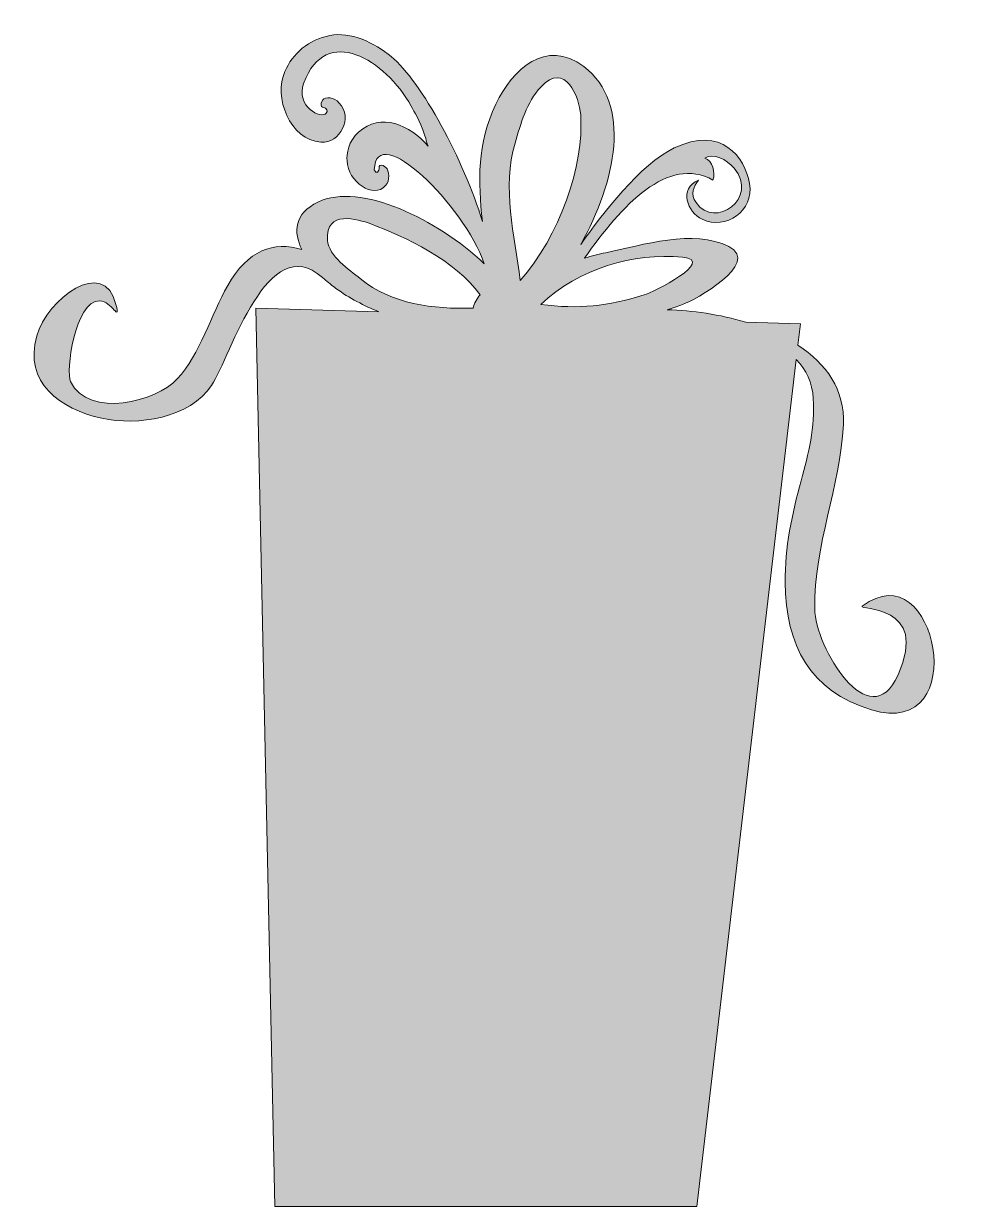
# Model space of a CAD drawing. Header units: inches. Extents: x -1 to 81, y 0 to 103.
import ezdxf

# ---------------------------------------------------------------- set-up
doc = ezdxf.new("R2010")
doc.units = ezdxf.units.IN
doc.header["$MEASUREMENT"] = 0
doc.layers.add('Layer 1', color=7, linetype='Continuous')

msp = doc.modelspace()

# ---------------------------------------------------------------- hatches: boundary and pattern name
at = {"layer": 'Layer 1', "true_color": 0xecc7bc}
h = msp.add_hatch(color=254, dxfattribs=at)
h.dxf.hatch_style = 2
edge = h.paths.add_edge_path()
edge.add_spline(control_points=[(71.84, 52.03), (71.43, 51.71), (77.74, 52.26), (74.95, 46.08), (72.49, 40.62), (67.77, 48.47), (67.72, 51.82), (67.65, 57.37), (69.94, 62.34), (70.21, 67.79), (70.36, 70.82), (68.71, 73.07), (66.26, 74.66), (66.26, 74.66), (66.48, 76.53), (66.48, 76.53), (66.48, 76.53), (61.74, 76.67), (61.74, 76.67), (59.5, 77.34), (57.1, 77.68), (54.93, 77.75), (55.39, 77.89), (55.84, 78.04), (56.26, 78.2), (57.3, 78.57), (63.1, 81.75), (60.27, 83.22), (57.24, 84.79), (52.77, 83.34), (49.61, 82.69), (48.99, 82.56), (48.37, 82.4), (47.75, 82.22), (50.99, 86.82), (54.98, 91.15), (58.89, 88.99), (59.15, 89.64), (58.84, 90.65), (58.19, 90.9), (58.88, 91.38), (60.1, 90.8), (60.74, 90.01), (62.92, 87.42), (59.05, 84.67), (57.43, 87.03), (56.87, 87.75), (57.24, 88.45), (57.65, 88.99), (55.9, 88.23), (56.66, 86.2), (57.97, 85.59), (59.98, 84.61), (62.48, 86.3), (62.07, 88.69), (61.63, 91), (59.69, 93.72), (55.53, 91.77), (52.64, 90.41), (49.25, 86), (47.42, 83.41), (50.47, 88.8), (51.92, 95.63), (47.69, 98.83), (44.4, 101.32), (41.48, 98.56), (40.06, 95.58), (38.44, 92.18), (38.51, 88.82), (38.9, 85.41), (37.29, 90.68), (33.63, 97.52), (30.99, 99.69), (29.53, 100.91), (27.46, 101.89), (25.67, 101.52), (23.83, 101.19), (22.41, 99.94), (21.76, 98.4), (20.75, 96.24), (22.2, 92.42), (24.88, 92.28), (26.57, 92.13), (27.71, 94.43), (26.46, 95.67), (26.07, 96.21), (25.25, 96.24), (25.04, 95.94), (24.8, 95.58), (24.91, 95.37), (25.02, 95.3), (25.47, 95.22), (25.5, 94.98), (25.35, 94.8), (24.96, 94.25), (22.64, 95.31), (23.41, 97.42), (25.31, 102.55), (30.46, 99.45), (32.72, 95.4), (33.02, 94.84), (33.4, 94.31), (33.91, 92.83), (34.02, 92.61), (34.03, 92.17), (34.19, 91.92), (32.61, 93.81), (30.08, 94.86), (28.15, 93.14), (27.26, 92.41), (27.12, 91.2), (27.15, 90.67), (27.21, 88.83), (29.45, 87.32), (30.5, 88.51), (30.9, 88.91), (30.82, 89.82), (30.53, 90.09), (30.17, 90.39), (29.99, 90.29), (29.94, 90.17), (29.97, 89.65), (29.66, 89.49), (29.52, 89.88), (29.66, 94.29), (37.31, 86.8), (39.05, 81.74), (35.01, 85.56), (28.32, 88.86), (24.63, 87.08), (22.57, 86.08), (22.49, 84.49), (23.22, 82.96), (20.81, 83.73), (18.55, 82.91), (16.8, 79.85), (15.35, 77.3), (14.43, 73.91), (12.43, 71.75), (10.6, 69.78), (4.81, 68.25), (3.16, 71.51), (2.77, 72.31), (3.48, 78.52), (5.7, 78.52), (6.73, 78.52), (7.5, 76.56), (7.11, 78.19), (6.11, 82.41), (1.13, 78.67), (0.23, 75.47), (-0.9, 71.43), (2.27, 69.12), (5.89, 68.33), (8.96, 67.66), (13.55, 68.33), (15.4, 71.19), (17.11, 73.84), (20.27, 84.76), (25.01, 80.55), (25.05, 80.51), (25.11, 80.47), (25.17, 80.43), (25.51, 80.12), (25.85, 79.84), (26.18, 79.6), (27.38, 78.74), (28.63, 78.08), (29.91, 77.57), (29.91, 77.57), (19.23, 77.87), (19.23, 77.87), (19.23, 77.87), (20.89, 0), (20.89, 0), (20.89, 0), (57.5, 0), (57.5, 0), (57.5, 0), (66.12, 73.43), (66.12, 73.43), (66.98, 72.55), (67.52, 71.43), (67.6, 70.04), (67.74, 67.58), (67.2, 65.27), (66.55, 62.92), (65.76, 60.08), (65.12, 57.08), (65.16, 54.12), (65.23, 48.58), (67.26, 44.7), (72.64, 43.06), (81.48, 40.35), (78.29, 57), (71.84, 52.03)], knot_values=[0, 0, 0, 0, 1, 1, 1, 2, 2, 2, 3, 3, 3, 4, 4, 4, 5, 5, 5, 6, 6, 6, 7, 7, 7, 8, 8, 8, 9, 9, 9, 10, 10, 10, 11, 11, 11, 12, 12, 12, 13, 13, 13, 14, 14, 14, 15, 15, 15, 16, 16, 16, 17, 17, 17, 18, 18, 18, 19, 19, 19, 20, 20, 20, 21, 21, 21, 22, 22, 22, 23, 23, 23, 24, 24, 24, 25, 25, 25, 26, 26, 26, 27, 27, 27, 28, 28, 28, 29, 29, 29, 30, 30, 30, 31, 31, 31, 32, 32, 32, 33, 33, 33, 34, 34, 34, 35, 35, 35, 36, 36, 36, 37, 37, 37, 38, 38, 38, 39, 39, 39, 40, 40, 40, 41, 41, 41, 42, 42, 42, 43, 43, 43, 44, 44, 44, 45, 45, 45, 46, 46, 46, 47, 47, 47, 48, 48, 48, 49, 49, 49, 50, 50, 50, 51, 51, 51, 52, 52, 52, 53, 53, 53, 54, 54, 54, 55, 55, 55, 56, 56, 56, 57, 57, 57, 58, 58, 58, 59, 59, 59, 60, 60, 60, 61, 61, 61, 62, 62, 62, 63, 63, 63, 64, 64, 64, 65, 65, 65, 65], degree=3, periodic=1)
edge = h.paths.add_edge_path()
edge.add_spline(control_points=[(38.08, 77.88), (34.63, 77.79), (31.05, 78.21), (28.3, 80.44), (27.34, 81.21), (25.58, 82.4), (25.46, 83.76), (25.23, 86.46), (28.12, 85.59), (29.21, 85.19), (32.11, 84.12), (36.62, 82), (38.69, 79.05), (38.41, 78.71), (38.2, 78.31), (38.08, 77.88)], knot_values=[0, 0, 0, 0, 1, 1, 1, 2, 2, 2, 3, 3, 3, 4, 4, 4, 5, 5, 5, 5], degree=3, periodic=1)
edge = h.paths.add_edge_path()
edge.add_spline(control_points=[(41.73, 92.2), (42.21, 93.85), (42.75, 95.75), (43.95, 97.05), (46.08, 99.36), (47.32, 96.15), (47.42, 94.66), (47.72, 90.21), (45.57, 84.11), (42.18, 80.28), (41.68, 84.26), (40.58, 88.31), (41.73, 92.2)], knot_values=[0, 0, 0, 0, 1, 1, 1, 2, 2, 2, 3, 3, 3, 4, 4, 4, 4], degree=3, periodic=1)
edge = h.paths.add_edge_path()
edge.add_spline(control_points=[(43.95, 78.21), (47.3, 81.36), (51.97, 82.68), (56.24, 82.3), (59.27, 82.02), (53.65, 79.25), (52.93, 79.03), (49.73, 78.06), (47.29, 77.76), (43.95, 78.21)], knot_values=[0, 0, 0, 0, 1, 1, 1, 2, 2, 2, 3, 3, 3, 3], degree=3, periodic=1)

# ---------------------------------------------------------------- linework, layer by layer
at = {"layer": 'Layer 1', "lineweight": 0}
for points, knots in [([(71.84, 52.03), (71.43, 51.71), (77.74, 52.26), (74.95, 46.08), (72.49, 40.62), (67.77, 48.47), (67.72, 51.82), (67.65, 57.37), (69.94, 62.34), (70.21, 67.79), (70.36, 70.82), (68.71, 73.07), (66.26, 74.66), (66.26, 74.66), (66.48, 76.53), (66.48, 76.53), (66.48, 76.53), (61.74, 76.67), (61.74, 76.67), (59.5, 77.34), (57.1, 77.68), (54.93, 77.75), (55.39, 77.89), (55.84, 78.04), (56.26, 78.2), (57.3, 78.57), (63.1, 81.75), (60.27, 83.22), (57.24, 84.79), (52.77, 83.34), (49.61, 82.69), (48.99, 82.56), (48.37, 82.4), (47.75, 82.22), (50.99, 86.82), (54.98, 91.15), (58.89, 88.99), (59.15, 89.64), (58.84, 90.65), (58.19, 90.9), (58.88, 91.38), (60.1, 90.8), (60.74, 90.01), (62.92, 87.42), (59.05, 84.67), (57.43, 87.03), (56.87, 87.75), (57.24, 88.45), (57.65, 88.99), (55.9, 88.23), (56.66, 86.2), (57.97, 85.59), (59.98, 84.61), (62.48, 86.3), (62.07, 88.69), (61.63, 91), (59.69, 93.72), (55.53, 91.77), (52.64, 90.41), (49.25, 86), (47.42, 83.41), (50.47, 88.8), (51.92, 95.63), (47.69, 98.83), (44.4, 101.32), (41.48, 98.56), (40.06, 95.58), (38.44, 92.18), (38.51, 88.82), (38.9, 85.41), (37.29, 90.68), (33.63, 97.52), (30.99, 99.69), (29.53, 100.91), (27.46, 101.89), (25.67, 101.52), (23.83, 101.19), (22.41, 99.94), (21.76, 98.4), (20.75, 96.24), (22.2, 92.42), (24.88, 92.28), (26.57, 92.13), (27.71, 94.43), (26.46, 95.67), (26.07, 96.21), (25.25, 96.24), (25.04, 95.94), (24.8, 95.58), (24.91, 95.37), (25.02, 95.3), (25.47, 95.22), (25.5, 94.98), (25.35, 94.8), (24.96, 94.25), (22.64, 95.31), (23.41, 97.42), (25.31, 102.55), (30.46, 99.45), (32.72, 95.4), (33.02, 94.84), (33.4, 94.31), (33.91, 92.83), (34.02, 92.61), (34.03, 92.17), (34.19, 91.92), (32.61, 93.81), (30.08, 94.86), (28.15, 93.14), (27.26, 92.41), (27.12, 91.2), (27.15, 90.67), (27.21, 88.83), (29.45, 87.32), (30.5, 88.51), (30.9, 88.91), (30.82, 89.82), (30.53, 90.09), (30.17, 90.39), (29.99, 90.29), (29.94, 90.17), (29.97, 89.65), (29.66, 89.49), (29.52, 89.88), (29.66, 94.29), (37.31, 86.8), (39.05, 81.74), (35.01, 85.56), (28.32, 88.86), (24.63, 87.08), (22.57, 86.08), (22.49, 84.49), (23.22, 82.96), (20.81, 83.73), (18.55, 82.91), (16.8, 79.85), (15.35, 77.3), (14.43, 73.91), (12.43, 71.75), (10.6, 69.78), (4.81, 68.25), (3.16, 71.51), (2.77, 72.31), (3.48, 78.52), (5.7, 78.52), (6.73, 78.52), (7.5, 76.56), (7.11, 78.19), (6.11, 82.41), (1.13, 78.67), (0.23, 75.47), (-0.9, 71.43), (2.27, 69.12), (5.89, 68.33), (8.96, 67.66), (13.55, 68.33), (15.4, 71.19), (17.11, 73.84), (20.27, 84.76), (25.01, 80.55), (25.05, 80.51), (25.11, 80.47), (25.17, 80.43), (25.51, 80.12), (25.85, 79.84), (26.18, 79.6), (27.38, 78.74), (28.63, 78.08), (29.91, 77.57), (29.91, 77.57), (19.23, 77.87), (19.23, 77.87), (19.23, 77.87), (20.89, 0), (20.89, 0), (20.89, 0), (57.5, 0), (57.5, 0), (57.5, 0), (66.12, 73.43), (66.12, 73.43), (66.98, 72.55), (67.52, 71.43), (67.6, 70.04), (67.74, 67.58), (67.2, 65.27), (66.55, 62.92), (65.76, 60.08), (65.12, 57.08), (65.16, 54.12), (65.23, 48.58), (67.26, 44.7), (72.64, 43.06), (81.48, 40.35), (78.29, 57), (71.84, 52.03)], [0, 0, 0, 0, 1, 1, 1, 2, 2, 2, 3, 3, 3, 4, 4, 4, 5, 5, 5, 6, 6, 6, 7, 7, 7, 8, 8, 8, 9, 9, 9, 10, 10, 10, 11, 11, 11, 12, 12, 12, 13, 13, 13, 14, 14, 14, 15, 15, 15, 16, 16, 16, 17, 17, 17, 18, 18, 18, 19, 19, 19, 20, 20, 20, 21, 21, 21, 22, 22, 22, 23, 23, 23, 24, 24, 24, 25, 25, 25, 26, 26, 26, 27, 27, 27, 28, 28, 28, 29, 29, 29, 30, 30, 30, 31, 31, 31, 32, 32, 32, 33, 33, 33, 34, 34, 34, 35, 35, 35, 36, 36, 36, 37, 37, 37, 38, 38, 38, 39, 39, 39, 40, 40, 40, 41, 41, 41, 42, 42, 42, 43, 43, 43, 44, 44, 44, 45, 45, 45, 46, 46, 46, 47, 47, 47, 48, 48, 48, 49, 49, 49, 50, 50, 50, 51, 51, 51, 52, 52, 52, 53, 53, 53, 54, 54, 54, 55, 55, 55, 56, 56, 56, 57, 57, 57, 58, 58, 58, 59, 59, 59, 60, 60, 60, 61, 61, 61, 62, 62, 62, 63, 63, 63, 64, 64, 64, 65, 65, 65, 65]), ([(41.73, 92.2), (42.21, 93.85), (42.75, 95.75), (43.95, 97.05), (46.08, 99.36), (47.32, 96.15), (47.42, 94.66), (47.72, 90.21), (45.57, 84.11), (42.18, 80.28), (41.68, 84.26), (40.58, 88.31), (41.73, 92.2)], [0, 0, 0, 0, 1, 1, 1, 2, 2, 2, 3, 3, 3, 4, 4, 4, 4]), ([(38.08, 77.88), (34.63, 77.79), (31.05, 78.21), (28.3, 80.44), (27.34, 81.21), (25.58, 82.4), (25.46, 83.76), (25.23, 86.46), (28.12, 85.59), (29.21, 85.19), (32.11, 84.12), (36.62, 82), (38.69, 79.05), (38.41, 78.71), (38.2, 78.31), (38.08, 77.88)], [0, 0, 0, 0, 1, 1, 1, 2, 2, 2, 3, 3, 3, 4, 4, 4, 5, 5, 5, 5]), ([(43.95, 78.21), (47.3, 81.36), (51.97, 82.68), (56.24, 82.3), (59.27, 82.02), (53.65, 79.25), (52.93, 79.03), (49.73, 78.06), (47.29, 77.76), (43.95, 78.21)], [0, 0, 0, 0, 1, 1, 1, 2, 2, 2, 3, 3, 3, 3])]:
    msp.add_open_spline(points, degree=3, knots=knots, dxfattribs=at)

doc.saveas('drawing.dxf')
